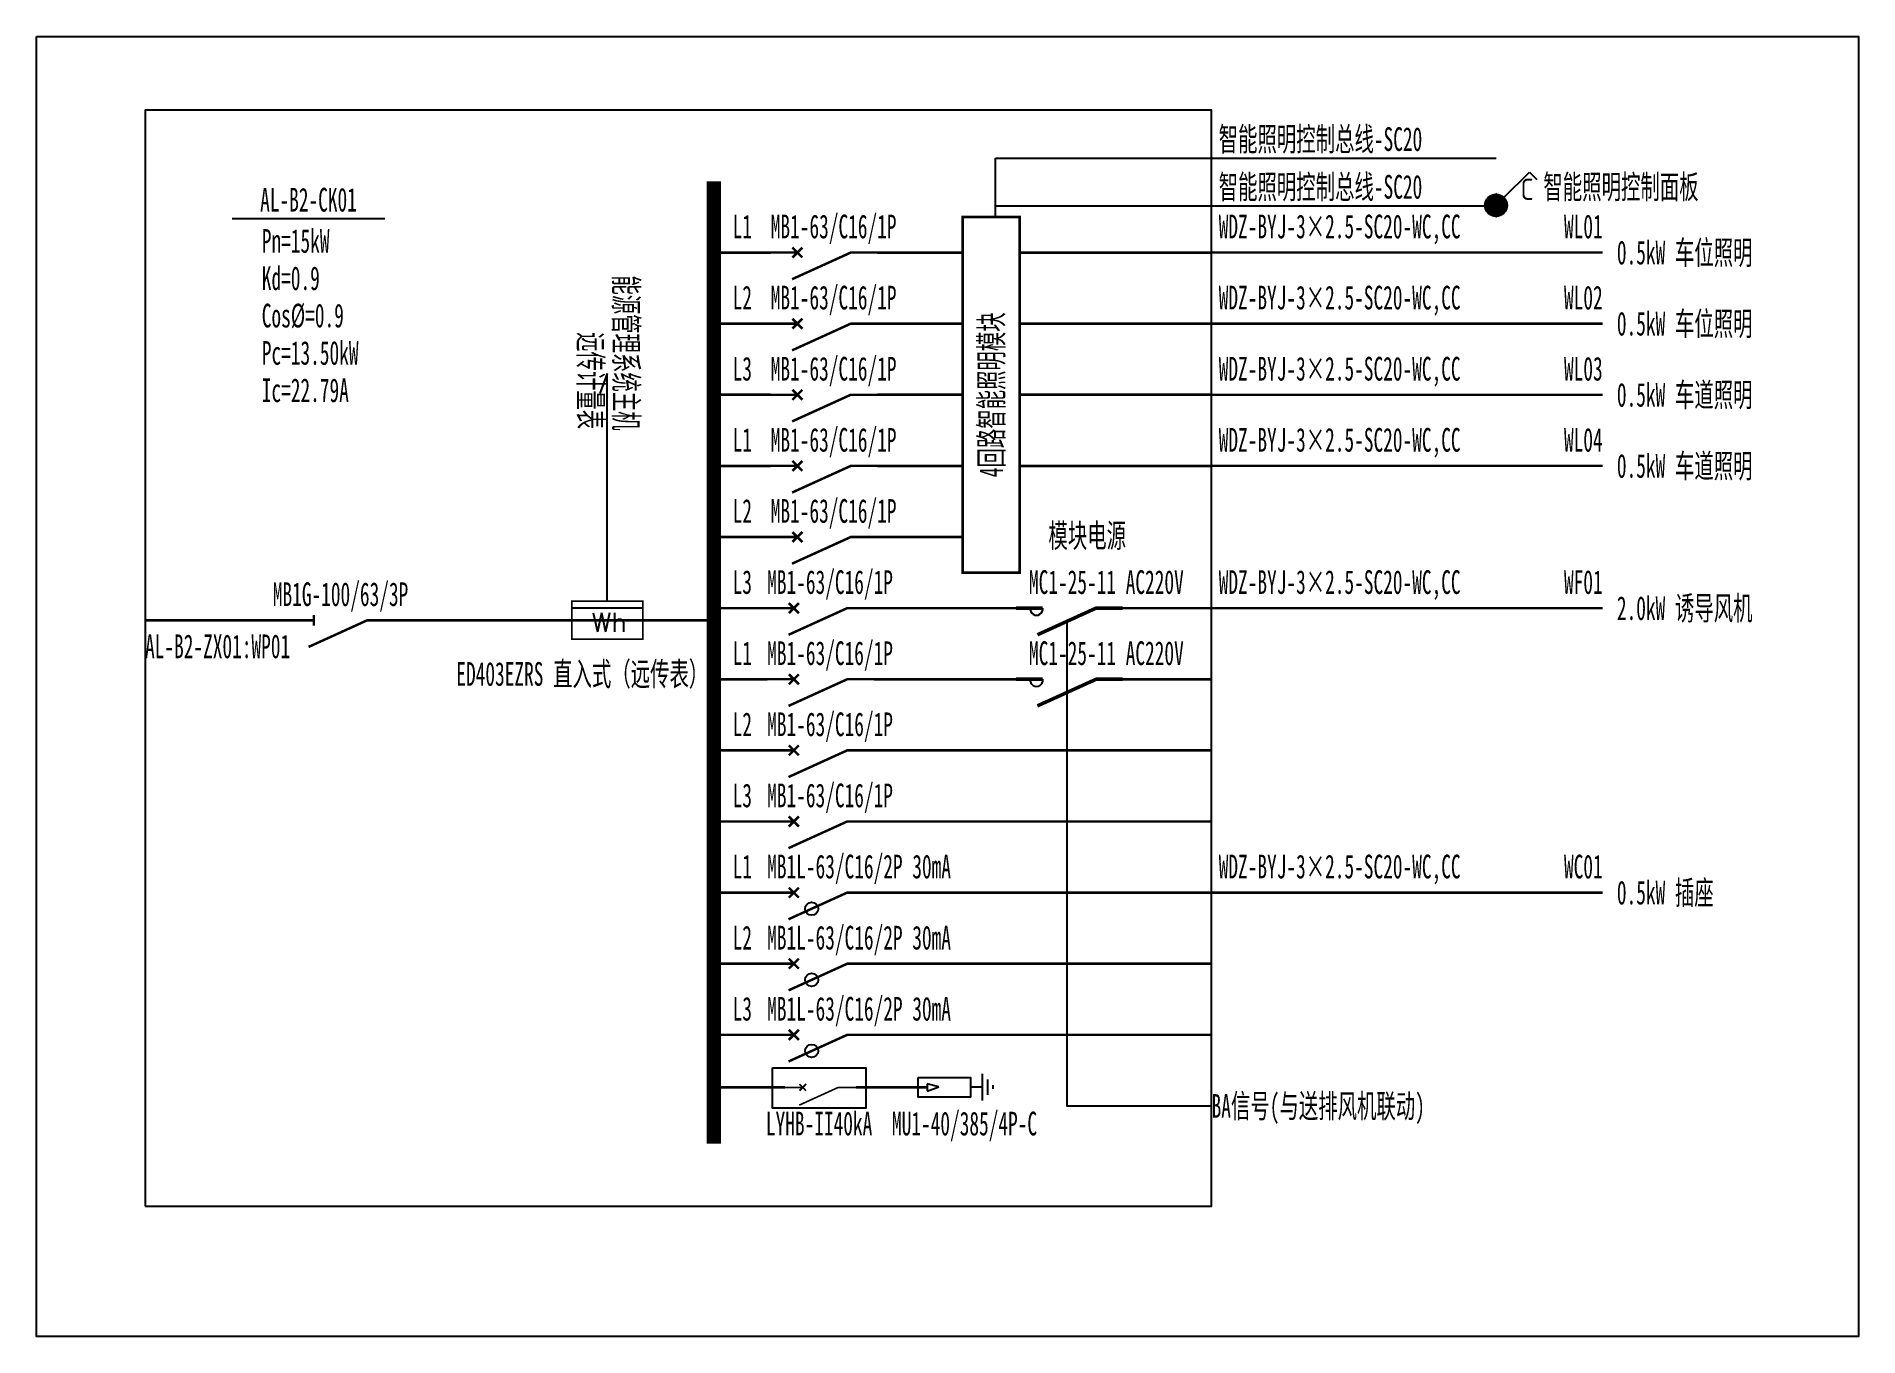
# Model space of a CAD drawing. Extents: x 1533330 to 1537942, y 419288 to 422579.
import ezdxf
from ezdxf.enums import TextEntityAlignment as Align

# ---------------------------------------------------------------- set-up
doc = ezdxf.new("R2010")
doc.units = 0
doc.header["$MEASUREMENT"] = 0
doc.layers.add('系统图', color=1, linetype='Continuous')
doc.styles.add('_SIMPLEX', font='simplex_.ttf', dxfattribs={"width": 0.6})
doc.styles.add('_TEL_ATTDEF', font='GBENOR', dxfattribs={"width": 0.8, "height": 3, "bigfont": 'GBCBIG'})
doc.styles.add('_TEL_DIM', font='', dxfattribs={"width": 0.8, "height": 3.5})
doc.styles.add('宋体', font='', dxfattribs={"width": 0.8, "height": 3.5})
doc.styles.get('_TEL_DIM').set_extended_font_data('SimSun')
doc.styles.get('宋体').set_extended_font_data('SimSun')

# ---------------------------------------------------------------- blocks, each defined once
blk = doc.blocks.new('$element$00000497')
at = {"const_width": 0.0233}
for points in [[(0, 0), (0, -0.25)], [(0, -1), (0, -0.75), (-0.25, -0.2)], [(-0.047, -0.297), (0.047, -0.203)], [(-0.047, -0.203), (0.047, -0.297)]]:
    blk.add_lwpolyline(points, dxfattribs=at)
at = {"flags": 9}
blk.add_attdef('S', (0, 0), '', height=0.00000667, dxfattribs=at)
blk = doc.blocks.new('$element$00000577')
at = {"const_width": 0.0333}
for points in [[(0, 0), (0, -0.25)], [(-0.25, -0.2), (0, -0.75), (0, -1)]]:
    blk.add_lwpolyline(points, dxfattribs=at)
blk.add_arc((-0.008, -0.192), 0.0589, 81.8699, 278.1301)
at = {"flags": 9}
blk.add_attdef('S', (0, 0), '', height=0.00000667, dxfattribs=at)
blk = doc.blocks.new('$element$00000492')
blk.add_line((0.173, 0), (0.173, -1))
at = {"const_width": 0.0233}
blk.add_lwpolyline([(-0.267, 0), (0.267, 0), (0.267, -1), (-0.267, -1), (-0.267, 0)], dxfattribs=at)
at = {"style": '_SIMPLEX'}
blk.add_text('Wh', height=0.2667, rotation=270, dxfattribs=at).set_placement((-0.161, -0.281))
at = {"flags": 9}
blk.add_attdef('S', (0, 0), '', height=0.00000667, dxfattribs=at)
blk.add_attdef('S', (0, 0), '', height=0.00000667, dxfattribs=at)
blk.add_attdef('S', (0, 0), '', height=0.00000667, dxfattribs=at)
blk = doc.blocks.new('$element$00000519')
at = {"const_width": 0.0233}
for points in [[(0, 0), (0, -0.25)], [(0, -1), (0, -0.75), (-0.25, -0.2)], [(-0.05, -0.25), (0.05, -0.25)]]:
    blk.add_lwpolyline(points, dxfattribs=at)
at = {"flags": 9}
blk.add_attdef('S', (0, 0), '', height=0.00000667, dxfattribs=at)
blk = doc.blocks.new('$element$00000525')
at = {"const_width": 0.0233}
for points in [[(0, 0), (0, -0.25)], [(-0.25, -0.2), (0, -0.75), (0, -1)], [(-0.047, -0.203), (0.047, -0.297)], [(0.047, -0.203), (-0.047, -0.297)]]:
    blk.add_lwpolyline(points, dxfattribs=at)
blk.add_circle((-0.151, -0.417), 0.0615)
at = {"flags": 9}
blk.add_attdef('S', (0, 0), '', height=0.00000667, dxfattribs=at)
blk = doc.blocks.new('$equip_U$00000081(zhangr-4109)')
for p, q in [((0.147, 0.147), (0.625, 0.625)), ((0.625, 0.625), (0.766, 0.484))]:
    blk.add_line(p, q)
blk.add_circle((0, 0), 0.208)
at = {"linetype": 'ByBlock'}
for p in [(0, 0.208), (-0.208, 0), (0, -0.208), (0.208, 0)]:
    blk.add_point(p, dxfattribs=at)
for points in [[(-0.18, 0.104), (0.18, 0.104), (-0.208, 0), (0.208, 0)], [(-0.18, -0.104), (0.18, -0.104), (-0.208, 0), (0.208, 0)], [(-0.104, 0.18), (0.104, 0.18), (-0.18, 0.104), (0.18, 0.104)], [(0, 0.208), (0, 0.208), (-0.104, 0.18), (0.104, 0.18)], [(-0.104, -0.18), (0.104, -0.18), (-0.18, -0.104), (0.18, -0.104)], [(0, -0.208), (0, -0.208), (-0.104, -0.18), (0.104, -0.18)]]:
    blk.add_solid(points)
at = {"color": 7, "linetype": 'ByBlock', "style": '_TEL_DIM'}
blk.add_attdef('$TEXT$', text='', height=0.4, dxfattribs=at).set_placement((0.583, 0.301), align=Align.MIDDLE_CENTER)
at = {"color": 7, "linetype": 'ByBlock', "style": '_TEL_DIM', "flags": 1}
for tag in ['A', 'REMARK']:
    blk.add_attdef(tag, text='', height=0.00002, dxfattribs=at).set_placement((0, 0), align=Align.MIDDLE_CENTER)
at = {"color": 7, "linetype": 'ByBlock', "lineweight": 211, "style": '_TEL_DIM', "flags": 1}
blk.add_attdef('REMARK', text='', height=0.00002, dxfattribs=at).set_placement((0, -0.208), align=Align.MIDDLE_CENTER)

msp = doc.modelspace()

# ---------------------------------------------------------------- linework, layer by layer
at = {"color": 0, "linetype": 'ByBlock'}
for p, q in [((1535757.7, 422118.4), (1535757.7, 422270.8)), ((1535757.7, 422270.8), (1537024.7, 422270.8)), ((1535757.7, 422150), (1537000.4, 422150)), ((1533825.5, 422117.4), (1534211.7, 422117.4)), ((1535723.8, 419952.8), (1535723.8, 419885.6)), ((1535737.6, 419938.8), (1535737.6, 419899.6)), ((1535614, 419919.8), (1535584.7, 419927.7)), ((1535584.7, 419927.7), (1535584.7, 419909.5)), ((1535584.7, 419909), (1535614, 419919.8)), ((1535694.5, 419919.6), (1535722.6, 419919.6)), ((1535751.3, 419924.4), (1535751.3, 419914.6))]:
    msp.add_line(p, q, dxfattribs=at)
at = {"color": 0, "linetype": 'ByBlock', "ltscale": 0.2}
for p, q in [((1534774.8, 421725.5), (1534756.3, 421674.7)), ((1534774.8, 421148.9), (1534774.8, 421725.5))]:
    msp.add_line(p, q, dxfattribs=at)
at = {"color": 0, "linetype": 'ByBlock'}
for points in [[(1533604.8, 419617.9), (1536304.7, 419617.9), (1536304.7, 422391.6), (1533604.8, 422391.6)], [(1535192.8, 419968.1), (1535429.4, 419968.1), (1535429.4, 419866.1), (1535192.8, 419866.1)], [(1535562, 419943.8), (1535694.8, 419943.8), (1535694.8, 419893.7), (1535562, 419893.7)]]:
    msp.add_lwpolyline(points, close=True, dxfattribs=at)
for points, const_width in [([(1535044.7, 422211.6), (1535044.7, 419776.3)], 36), ([(1535188.7, 422031.6), (1535044.7, 422031.6)], 6.94), ([(1535458.7, 422031.6), (1535674.7, 422031.6)], 6.94), ([(1535818.7, 422031.6), (1536304.7, 422031.6)], 6.94), ([(1536304.7, 422031.6), (1537294.7, 422031.6)], 6.3), ([(1535188.7, 421851.6), (1535044.7, 421851.6)], 6.94), ([(1535458.7, 421851.6), (1535674.7, 421851.6)], 6.94), ([(1535818.7, 421851.6), (1536304.7, 421851.6)], 6.94), ([(1536304.7, 421851.6), (1537294.7, 421851.6)], 6.3), ([(1535188.7, 421671.6), (1535044.7, 421671.6)], 6.94), ([(1535458.7, 421671.6), (1535674.7, 421671.6)], 6.94), ([(1535818.7, 421671.6), (1536304.7, 421671.6)], 6.94), ([(1536304.7, 421671.6), (1537294.7, 421671.6)], 6.3), ([(1535188.7, 421491.6), (1535044.7, 421491.6)], 6.94), ([(1535458.7, 421491.6), (1535674.7, 421491.6)], 6.94), ([(1535818.7, 421491.6), (1536304.7, 421491.6)], 6.94), ([(1536304.7, 421491.6), (1537294.7, 421491.6)], 6.3), ([(1535188.7, 421311.6), (1535044.7, 421311.6)], 6.94), ([(1535458.7, 421311.6), (1535674.7, 421311.6)], 6.94), ([(1535044.7, 421131.6), (1535179.7, 421131.6)], 6.3), ([(1535449.7, 421131.6), (1535877.2, 421131.6)], 6.3), ([(1536012.2, 421131.6), (1537294.7, 421131.6)], 6.3), ([(1533604.8, 421100.9), (1533964.7, 421100.9)], 6.3), ([(1534234.7, 421100.9), (1535044.7, 421100.9)], 6.3), ([(1535044.7, 420951.6), (1535179.7, 420951.6)], 6.3), ([(1535449.7, 420951.6), (1535877.2, 420951.6)], 6.3), ([(1536012.2, 420951.6), (1536304.7, 420951.6)], 6.3), ([(1535044.7, 420771.6), (1535179.7, 420771.6)], 6.3), ([(1535449.7, 420771.6), (1536304.7, 420771.6)], 6.3), ([(1535044.7, 420591.6), (1535179.7, 420591.6)], 6.3), ([(1535449.7, 420591.6), (1536304.7, 420591.6)], 6.3), ([(1535044.7, 420411.6), (1535179.7, 420411.6)], 6.3), ([(1535449.7, 420411.6), (1537294.7, 420411.6)], 6.3), ([(1535044.7, 420231.6), (1535179.7, 420231.6)], 6.3), ([(1535449.7, 420231.6), (1536304.7, 420231.6)], 6.3), ([(1535044.7, 420051.6), (1535179.7, 420051.6)], 6.3), ([(1535449.7, 420051.6), (1536304.7, 420051.6)], 6.3), ([(1535044.7, 419918.6), (1535224.8, 419918.6)], 6.3), ([(1535404.8, 419918.6), (1535584.7, 419918.6)], 6.3)]:
    msp.add_lwpolyline(points, dxfattribs=dict(at, const_width=const_width))
at = {"color": 0, "linetype": 'ByBlock', "const_width": 6.94}
msp.add_lwpolyline([(1535674.7, 422121.6), (1535818.7, 422121.6), (1535818.7, 421221.6), (1535674.7, 421221.6)], close=True, dxfattribs=at)
at = {"color": 0, "linetype": 'ByBlock'}
msp.add_lwpolyline([(1535938, 421097.9), (1535938, 419871.6), (1536304.7, 419871.6)], dxfattribs=at)
at = {"layer": '系统图'}
msp.add_lwpolyline([(1533329.9, 422578.6), (1537942.5, 422578.6), (1537942.5, 419288), (1533329.9, 419288)], close=True, dxfattribs=at)

# ---------------------------------------------------------------- block references
at = {"color": 0, "linetype": 'ByBlock'}
ref = msp.add_blockref('$equip_U$00000081(zhangr-4109)', (1537024.7, 422151.1), dxfattribs=dict(at, xscale=135, yscale=135, zscale=135, rotation=5.172650033446751e-06))
ref.add_attrib('$TEXT$', 'C', dxfattribs={"color": 7, "linetype": 'ByBlock', "height": 54, "rotation": 0, "style": '_TEL_ATTDEF'}).set_placement((1537103.4, 422191.8), align=Align.MIDDLE_CENTER)
for name, p, xscale, yscale, zscale, rotation in [('$element$00000497', (1535188.7, 422031.6), 270, 270, 270, 90.0000051727018), ('$element$00000497', (1535188.7, 421851.6), 270, 270, 270, 90.0000051727018), ('$element$00000497', (1535188.7, 421671.6), 270, 270, 270, 90.0000051727018), ('$element$00000497', (1535188.7, 421491.6), 270, 270, 270, 90.0000051727018), ('$element$00000497', (1535188.7, 421311.6), 270, 270, 270, 90.0000051727018), ('$element$00000492', (1534684.8, 421100.9), 180, 180, 180, 90), ('$element$00000497', (1535179.7, 421131.6), 270, 270, 270, 90), ('$element$00000577', (1535809.7, 421131.6), 270, 270, 270, 90), ('$element$00000519', (1533964.7, 421100.9), 270, 270, 270, 90), ('$element$00000497', (1535179.7, 420951.6), 270, 270, 270, 90), ('$element$00000497', (1535179.7, 420951.6), 270, 270, 270, 90), ('$element$00000577', (1535809.7, 420951.6), 270, 270, 270, 90), ('$element$00000497', (1535179.7, 420771.6), 270, 270, 270, 90), ('$element$00000497', (1535179.7, 420771.6), 270, 270, 270, 90), ('$element$00000497', (1535179.7, 420591.6), 270, 270, 270, 90), ('$element$00000525', (1535179.7, 420411.6), 270, 270, 270, 90), ('$element$00000525', (1535179.7, 420231.6), 270, 270, 270, 90), ('$element$00000525', (1535179.7, 420051.6), 270, 270, 270, 90), ('$element$00000497', (1535224.8, 419918.6), 180, 180, 180, 90)]:
    msp.add_blockref(name, p, dxfattribs=dict(at, xscale=xscale, yscale=yscale, zscale=zscale, rotation=rotation))

# ---------------------------------------------------------------- texts
at = {"color": 0, "linetype": 'ByBlock', "style": '宋体', "width": 0.6}
for s, p in [('智能照明控制总线-SC20', (1536322.7, 422270.8)), ('智能照明控制总线-SC20', (1536322.7, 422150)), ('智能照明控制面板', (1537144.7, 422150))]:
    msp.add_text(s, height=60, rotation=0, dxfattribs=at).set_placement(p, align=Align.BOTTOM_LEFT)
for s, p in [('AL-B2-CK01', (1534018.6, 422117.4)), ('L1', (1535116.7, 422049.6)), ('L2', (1535116.7, 421869.6)), ('L3', (1535116.7, 421689.6)), ('L1', (1535116.7, 421509.6)), ('L2', (1535116.7, 421329.6)), ('L3', (1535116.7, 421149.6)), ('L1', (1535116.7, 420969.6)), ('L2', (1535116.7, 420789.6)), ('L3', (1535116.7, 420609.6)), ('L1', (1535116.7, 420429.6)), ('L2', (1535116.7, 420249.6)), ('L3', (1535116.7, 420069.6))]:
    msp.add_text(s, height=60, dxfattribs=at).set_placement(p, align=Align.BOTTOM_CENTER)
at = {"color": 40, "linetype": 'ByBlock', "style": '宋体', "width": 0.6}
for p in [(1535188.7, 422049.6), (1535188.7, 421869.6), (1535188.7, 421689.6), (1535188.7, 421509.6), (1535188.7, 421329.6), (1535179.7, 421149.6), (1535179.7, 420969.6), (1535179.7, 420789.6), (1535179.7, 420609.6)]:
    msp.add_text('MB1-63/C16/1P', height=60, dxfattribs=at).set_placement(p, align=Align.BOTTOM_LEFT)
at = {"color": 0, "linetype": 'ByBlock', "style": '宋体', "width": 0.6}
for p in [(1536322.7, 422049.6), (1536322.7, 421869.6), (1536322.7, 421689.6), (1536322.7, 421509.6), (1536322.7, 421149.6), (1536322.7, 420429.6)]:
    msp.add_text('WDZ-BYJ-3×2.5-SC20-WC,CC', height=60, dxfattribs=at).set_placement(p, align=Align.BOTTOM_LEFT)
for s, p in [('WL01', (1537294.7, 422049.6)), ('WL02', (1537294.7, 421869.6)), ('WL03', (1537294.7, 421689.6)), ('WL04', (1537294.7, 421509.6)), ('WF01', (1537294.7, 421149.6)), ('WC01', (1537294.7, 420429.6))]:
    msp.add_text(s, height=60, dxfattribs=at).set_placement(p, align=Align.BOTTOM_RIGHT)
for s, p in [('Pn=15kW', (1533900.3, 422031.1)), ('Kd=0.9', (1533900.3, 421936.6)), ('Cos%%C=0.9', (1533900.3, 421842.1)), ('Pc=13.50kW', (1533900.3, 421747.6)), ('Ic=22.79A', (1533900.3, 421653.1))]:
    msp.add_text(s, height=60, dxfattribs=at).set_placement(p)
for s, p in [('0.5kW 车位照明', (1537330.7, 422031.6)), ('0.5kW 车位照明', (1537330.7, 421851.6)), ('0.5kW 车道照明', (1537330.7, 421671.6)), ('0.5kW 车道照明', (1537330.7, 421491.6)), ('2.0kW 诱导风机', (1537330.7, 421131.6)), ('0.5kW 插座', (1537330.7, 420411.6))]:
    msp.add_text(s, height=60, dxfattribs=at).set_placement(p, align=Align.MIDDLE_LEFT)
for s, p in [('能源管理系统主机', (1534774.8, 421581)), ('远传计量表', (1534684.8, 421584.6))]:
    msp.add_text(s, height=60, rotation=270, dxfattribs=at).set_placement(p, align=Align.BOTTOM_RIGHT)
at = {"color": 4, "linetype": 'ByBlock', "style": '宋体', "width": 0.6}
msp.add_text('4回路智能照明模块', height=60, rotation=90, dxfattribs=at).set_placement((1535746.7, 421671.6), align=Align.MIDDLE_CENTER)
msp.add_text('模块电源', height=60, rotation=0, dxfattribs=at).set_placement((1535891.7, 421285.4))
for p in [(1535842.4, 421149.6), (1535842.4, 420969.6)]:
    msp.add_text('MC1-25-11 AC220V', height=60, dxfattribs=at).set_placement(p, align=Align.BOTTOM_LEFT)
at = {"color": 1, "linetype": 'ByBlock', "style": '宋体', "width": 0.6}
msp.add_text('MB1G-100/63/3P', height=60, dxfattribs=at).set_placement((1534099.7, 421118.9), align=Align.BOTTOM_CENTER)
at = {"color": 0, "linetype": 'ByBlock', "style": '宋体', "width": 0.6}
msp.add_text('AL-B2-ZX01:WP01', height=60, dxfattribs=at).set_placement((1533604.8, 421064.9), align=Align.TOP_LEFT)
at = {"color": 2, "linetype": 'ByBlock', "style": '宋体', "width": 0.6}
msp.add_text('ED403EZRS 直入式（远传表）', height=60, dxfattribs=at).set_placement((1534711.7, 420995.1), align=Align.TOP_CENTER)
at = {"color": 3, "linetype": 'ByBlock', "style": '宋体', "width": 0.6}
for p in [(1535179.7, 420429.6), (1535179.7, 420249.6), (1535179.7, 420069.6)]:
    msp.add_text('MB1L-63/C16/2P 30mA', height=60, dxfattribs=at).set_placement(p, align=Align.BOTTOM_LEFT)
at = {"color": 0, "linetype": 'ByBlock', "style": '宋体', "width": 0.6}
msp.add_text('BA信号(与送排风机联动)', height=60, rotation=0, dxfattribs=at).set_placement((1536304.7, 419871.6), align=Align.MIDDLE_LEFT)
at = {"color": 40, "linetype": 'ByBlock', "style": '宋体', "width": 0.6}
msp.add_text('LYHB-II40kA', height=60, dxfattribs=at).set_placement((1535311.1, 419857.1), align=Align.TOP_CENTER)
at = {"color": 30, "linetype": 'ByBlock', "style": '宋体', "width": 0.6}
msp.add_text('MU1-40/385/4P-C', height=60, dxfattribs=at).set_placement((1535679.3, 419857.1), align=Align.TOP_CENTER)

doc.saveas('drawing.dxf')
